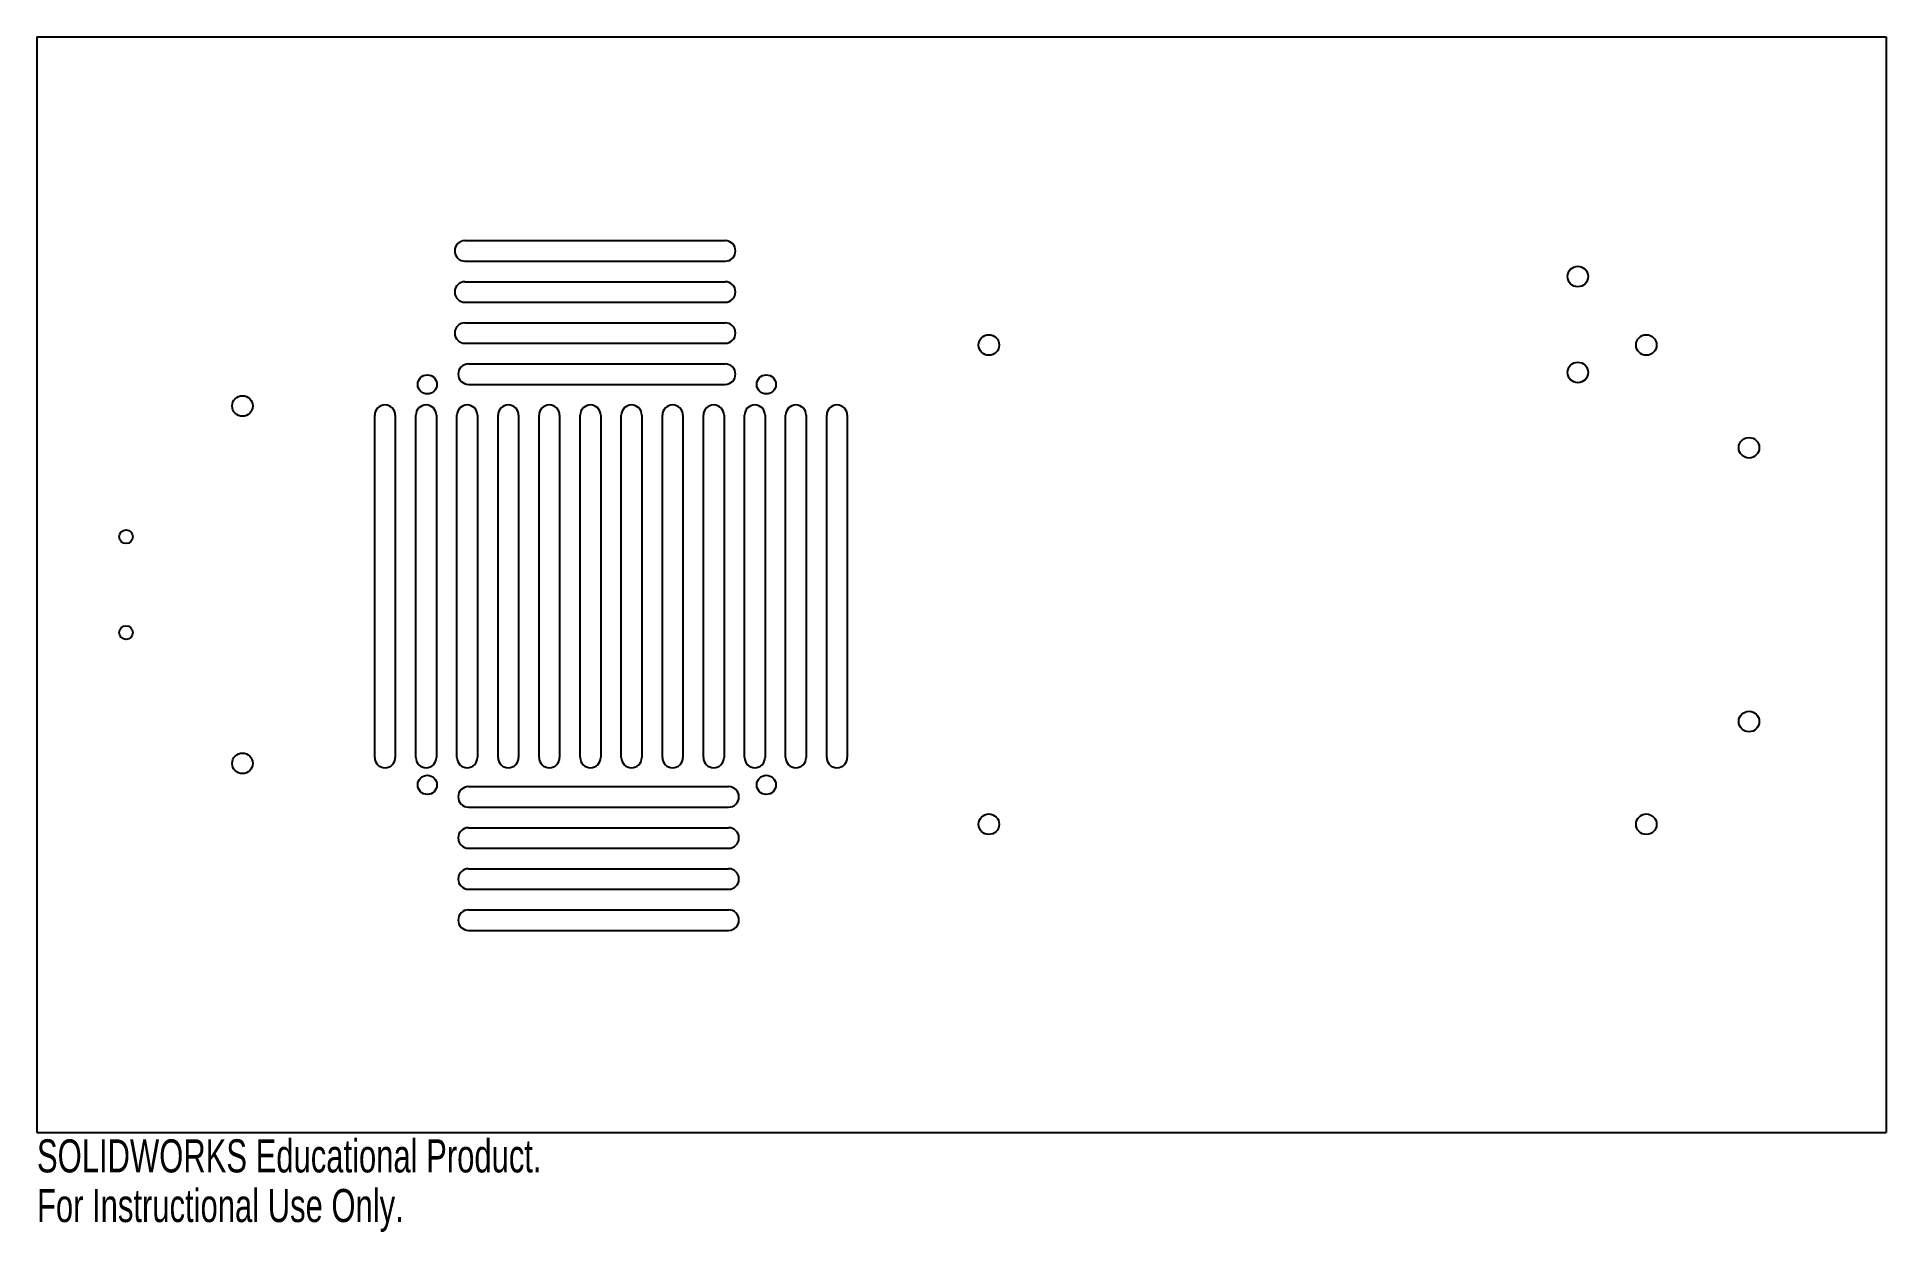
# Model space of a CAD drawing. Header units: millimetres. Extents: x 0 to 270, y -175 to 0.
import ezdxf

# ---------------------------------------------------------------- set-up
doc = ezdxf.new("R2010")
doc.units = ezdxf.units.MM
doc.styles.add('SLDTEXTSTYLE0', font='TXT', dxfattribs={"width": 0.7})

msp = doc.modelspace()

# ---------------------------------------------------------------- linework, layer by layer
at = {"color": 7, "linetype": 'Continuous'}
for p, q in [((0, 0), (270, 0)), ((0, 0), (0, -160)), ((270, 0), (270, -160)), ((62.5, -29.75), (100.5, -29.75)), ((62.5, -32.75), (100.5, -32.75)), ((62.5, -35.75), (100.5, -35.75)), ((62.5, -38.75), (100.5, -38.75)), ((62.5, -41.75), (100.5, -41.75)), ((62.5, -44.75), (100.5, -44.75)), ((63, -47.75), (100.5, -47.75)), ((63, -50.75), (100.5, -50.75)), ((49.32, -105.25), (49.32, -55.25)), ((52.32, -55.25), (52.32, -105.25)), ((55.32, -105.25), (55.32, -55.25)), ((58.32, -55.25), (58.32, -105.25)), ((61.32, -105.25), (61.32, -55.25)), ((64.32, -55.25), (64.32, -105.25)), ((67.32, -105.25), (67.32, -55.25)), ((70.32, -55.25), (70.32, -105.25)), ((73.32, -105.25), (73.32, -55.25)), ((76.32, -55.25), (76.32, -105.25)), ((79.32, -105.25), (79.32, -55.25)), ((82.32, -55.25), (82.32, -105.25)), ((85.32, -105.25), (85.32, -55.25)), ((88.32, -55.25), (88.32, -105.25)), ((91.32, -105.25), (91.32, -55.25)), ((94.32, -55.25), (94.32, -105.25)), ((97.32, -105.25), (97.32, -55.25)), ((100.32, -55.25), (100.32, -105.25)), ((103.32, -105.25), (103.32, -55.25)), ((106.32, -55.25), (106.32, -105.25)), ((109.32, -105.25), (109.32, -55.25)), ((112.32, -55.25), (112.32, -105.25)), ((115.32, -105.25), (115.32, -55.25)), ((118.32, -55.25), (118.32, -105.25)), ((63, -109.5), (101, -109.5)), ((63, -112.5), (101, -112.5)), ((63, -115.5), (101, -115.5)), ((63, -118.5), (101, -118.5)), ((63, -121.5), (101, -121.5)), ((63, -124.5), (101, -124.5)), ((63, -127.5), (101, -127.5)), ((63, -130.5), (101, -130.5)), ((0, -160), (270, -160))]:
    msp.add_line(p, q, dxfattribs=at)
for centre, radius in [((225, -35), 1.5), ((139, -45), 1.5), ((235, -45), 1.5), ((225, -49), 1.5), ((57, -50.75), 1.4), ((106.5, -50.75), 1.4), ((30, -53.9), 1.5), ((250, -60), 1.5), ((13, -73), 1), ((13, -87), 1), ((250, -100), 1.5), ((30, -106.1), 1.5), ((57, -109.25), 1.4), ((106.5, -109.25), 1.4), ((139, -115), 1.5), ((235, -115), 1.5)]:
    msp.add_circle(centre, radius, dxfattribs=at)
for centre, start, end in [((62.5, -31.25), 90, 270), ((100.5, -31.25), 270, 90), ((62.5, -37.25), 90, 270), ((100.5, -37.25), 270, 90), ((62.5, -43.25), 90, 270), ((100.5, -43.25), 270, 90), ((63, -49.25), 90, 270), ((100.5, -49.25), 270, 90), ((50.82, -55.25), 0, 180), ((56.82, -55.25), 0, 180), ((62.82, -55.25), 0, 180), ((68.82, -55.25), 0, 180), ((74.82, -55.25), 0, 180), ((80.82, -55.25), 0, 180), ((86.82, -55.25), 0, 180), ((92.82, -55.25), 0, 180), ((98.82, -55.25), 0, 180), ((104.82, -55.25), 0, 180), ((110.82, -55.25), 0, 180), ((116.82, -55.25), 0, 180), ((50.82, -105.25), 180, 0), ((56.82, -105.25), 180, 0), ((62.82, -105.25), 180, 0), ((68.82, -105.25), 180, 0), ((74.82, -105.25), 180, 0), ((80.82, -105.25), 180, 0), ((86.82, -105.25), 180, 0), ((92.82, -105.25), 180, 0), ((98.82, -105.25), 180, 0), ((104.82, -105.25), 180, 0), ((110.82, -105.25), 180, 0), ((116.82, -105.25), 180, 0), ((63, -111), 90, 270), ((101, -111), 270, 90), ((63, -117), 90, 270), ((101, -117), 270, 90), ((63, -123), 90, 270), ((101, -123), 270, 90), ((63, -129), 90, 270), ((101, -129), 270, 90)]:
    msp.add_arc(centre, 1.5, start, end, dxfattribs=at)

# ---------------------------------------------------------------- texts
at = {"color": 7, "linetype": 'Continuous', "char_height": 4.8336, "attachment_point": 1, "style": 'SLDTEXTSTYLE0'}
for s, insert in [('SOLIDWORKS Educational Product.', (0, -161.02)), ('For Instructional Use Only.', (0, -168.27))]:
    msp.add_mtext(s, dxfattribs=dict(at, insert=insert))

doc.saveas('drawing.dxf')
